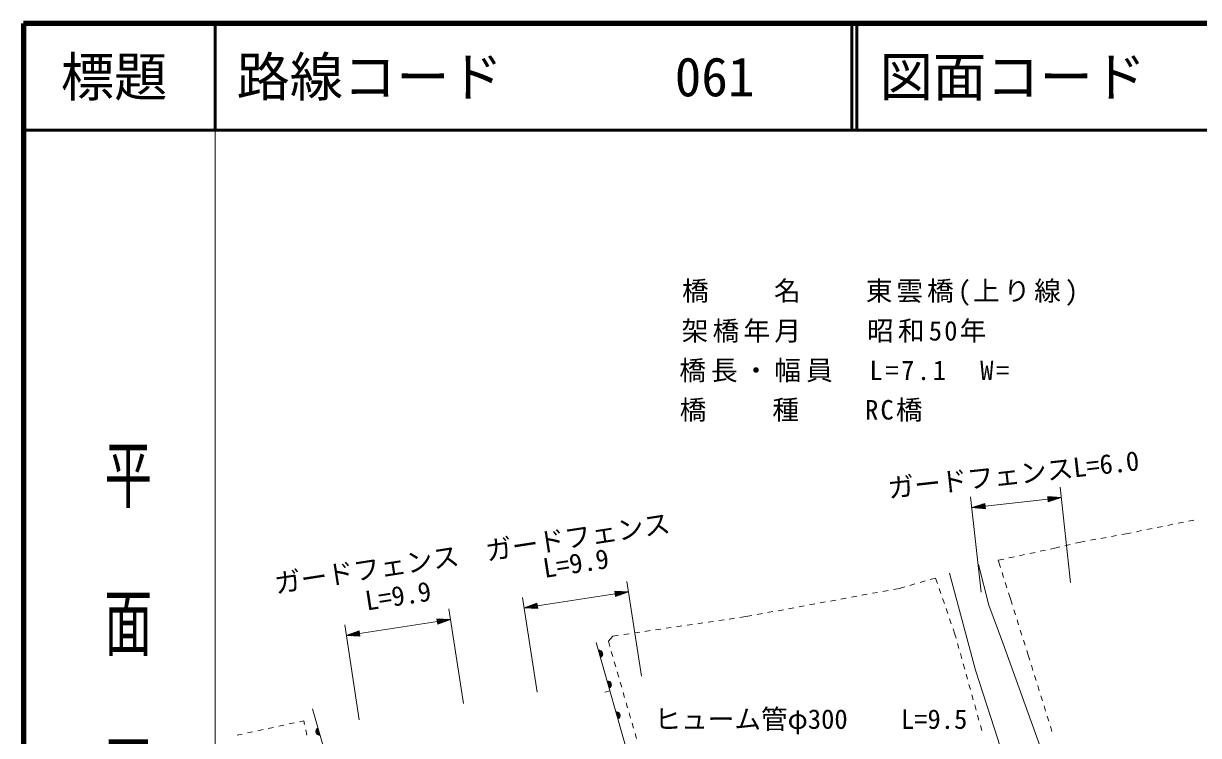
# Model space of a CAD drawing. Units: millimetres, scale not verified. Extents: x 40000 to 680000, y 20000 to 380000.
# Drawn here: x 40000 to 150310, y 313183 to 380000 of the extents above; entities that cross this region are included whole.
import ezdxf
from ezdxf.enums import TextEntityAlignment as Align

# ---------------------------------------------------------------- set-up
doc = ezdxf.new("R2010")
doc.units = ezdxf.units.MM
doc.header["$LTSCALE"] = 1000
for name, color, linetype, lineweight in [('M-BGD', 7, 'Continuous', 13), ('M-STR-HTXT', 7, 'Continuous', 13), ('M-TTL', 2, 'Continuous', 140), ('M-TTL-BAND', 7, 'Continuous', 13), ('M-TTL-LINE', 7, 'Continuous', 50)]:
    doc.layers.add(name, color=color, linetype=linetype, lineweight=lineweight)
doc.layers.add('M-TTL-TXT', color=7, linetype='Continuous')
doc.styles.add('@ＭＳ ゴシック', font='')
doc.styles.add('ＭＳ ゴシック', font='')
doc.styles.get('@ＭＳ ゴシック').set_extended_font_data('@MS Gothic')
doc.styles.get('ＭＳ ゴシック').set_extended_font_data('MS Gothic')

msp = doc.modelspace()

# ---------------------------------------------------------------- linework, layer by layer
at = {"layer": 'M-BGD'}
for p, q in [((148889, 333201), (148399, 333102)), ((149869, 333400), (149379, 333301)), ((143710, 332151), (143117, 332043)), ((143989, 332208), (143710, 332151)), ((144969, 332406), (144479, 332307)), ((145949, 332605), (145459, 332506)), ((146929, 332804), (146439, 332704)), ((147909, 333003), (147419, 332903)), ((138262, 331111), (137776, 330994)), ((139082, 331308), (138748, 331227)), ((139674, 331416), (139082, 331308)), ((140658, 331595), (140166, 331505)), ((141642, 331774), (141150, 331685)), ((142625, 331953), (142134, 331864)), ((133007, 329952), (132518, 329848)), ((133984, 330161), (133495, 330057)), ((134962, 330370), (134473, 330266)), ((135940, 330579), (135451, 330475)), ((136956, 330796), (136429, 330684)), ((137289, 330877), (136956, 330796)), ((132029, 329743), (131502, 329630)), ((131502, 329630), (131716, 328956)), ((124653, 327685), (124172, 327547)), ((125618, 327962), (125133, 327823)), ((125795, 327451), (125618, 327962)), ((131867, 328480), (132018, 328003)), ((120188, 326615), (119696, 326525)), ((121172, 326796), (120680, 326705)), ((122245, 326993), (121663, 326886)), ((122730, 327133), (122245, 326993)), ((123691, 327409), (123211, 327271)), ((126123, 326506), (125959, 326978)), ((132170, 327526), (132321, 327050)), ((132472, 326573), (132686, 325899)), ((114287, 325530), (113795, 325440)), ((115271, 325711), (114779, 325621)), ((116254, 325892), (115762, 325801)), ((117238, 326073), (116746, 325982)), ((118221, 326253), (117729, 326163)), ((119205, 326434), (118713, 326344)), ((126451, 325561), (126287, 326033)), ((132686, 325899), (132824, 325461)), ((107804, 324338), (107250, 324257)), ((108386, 324445), (107804, 324338)), ((109370, 324626), (108878, 324536)), ((110353, 324807), (109861, 324716)), ((111337, 324988), (110845, 324897)), ((112320, 325169), (111828, 325078)), ((113304, 325349), (112812, 325259)), ((126779, 324616), (126615, 325089)), ((132975, 324984), (133126, 324508)), ((100819, 323315), (100324, 323242)), ((101809, 323460), (101314, 323387)), ((102798, 323605), (102303, 323532)), ((103787, 323750), (103293, 323677)), ((104777, 323895), (104282, 323822)), ((105766, 324040), (105272, 323967)), ((106756, 324185), (106261, 324112)), ((127106, 323672), (126943, 324144)), ((133276, 324031), (133427, 323554)), ((95318, 322508), (94906, 322024)), ((95872, 322590), (95318, 322508)), ((96861, 322735), (96367, 322662)), ((97851, 322880), (97356, 322807)), ((98840, 323025), (98346, 322952)), ((99830, 323170), (99335, 323097)), ((127448, 322688), (127270, 323199)), ((127553, 322312), (127448, 322688)), ((133578, 323077), (133728, 322601)), ((133879, 322124), (134030, 321647)), ((102181, 292327), (93775, 321898)), ((94906, 322024), (95045, 321545)), ((95184, 321065), (95323, 320585)), ((127821, 321349), (127687, 321830)), ((134180, 321170), (134319, 320732)), ((95462, 320104), (95602, 319624)), ((128090, 320385), (127956, 320867)), ((128359, 319422), (128224, 319904)), ((134319, 320732), (134469, 320252)), ((95741, 319144), (95880, 318664)), ((128628, 318459), (128493, 318941)), ((134618, 319774), (134767, 319297)), ((134916, 318820), (135065, 318343)), ((96020, 318184), (96159, 317703)), ((128896, 317496), (128762, 317977)), ((135214, 317865), (135363, 317388)), ((94579, 317241), (95060, 317378)), ((96298, 317223), (96437, 316743)), ((129165, 316533), (129031, 317014)), ((135512, 316911), (135660, 316433)), ((67131, 315674), (75118, 287934)), ((96577, 316263), (96716, 315783)), ((129434, 315569), (129299, 316051)), ((135809, 315956), (135958, 315479)), ((66306, 314561), (65912, 314476)), ((66389, 314202), (66306, 314561)), ((96855, 315302), (96994, 314822)), ((129702, 314606), (129568, 315088)), ((136107, 315002), (136256, 314524)), ((60536, 313315), (60048, 313209)), ((61514, 313526), (61025, 313420)), ((62491, 313737), (62003, 313631)), ((63469, 313948), (62980, 313843)), ((64446, 314159), (63958, 314054)), ((65424, 314371), (64935, 314265)), ((66614, 313228), (66502, 313715)), ((97134, 314342), (97273, 313862)), ((97412, 313382), (97552, 312901)), ((129971, 313643), (129837, 314124)), ((136405, 314047), (136554, 313570))]:
    msp.add_line(p, q, dxfattribs=at)
for points in [[(140984, 296700), (140167, 300317), (139216, 301537), (138409, 303331), (135574, 311817), (131951, 321863), (130623, 325415), (129654, 329218)], [(126928, 328428), (129367, 319315), (131502, 312731), (133762, 305197), (135467, 300299), (136386, 295977)]]:
    msp.add_lwpolyline(points, dxfattribs=at)
for centre, radius, start, end in [((94022, 320832), 354, 294.6652, 97.07038), ((94022, 320832), 283, 296.88924, 94.84634), ((94022, 320832), 212, 300.63556, 91.10001), ((94022, 320832), 142, 308.34729, 83.38828), ((94022, 320832), 100, 318.66496, 73.07062), ((94842, 317947), 354, 294.6652, 97.07038), ((94842, 317947), 283, 296.88924, 94.84634), ((94842, 317947), 212, 300.63556, 91.10001), ((94842, 317947), 142, 308.34729, 83.38828), ((94842, 317947), 100, 318.66496, 73.07062), ((95663, 315061), 354, 294.6652, 97.07038), ((95663, 315061), 283, 296.88924, 94.84634), ((95663, 315061), 212, 300.63556, 91.10001), ((95663, 315061), 142, 308.34729, 83.38828), ((95663, 315061), 100, 318.66496, 73.07062), ((67796, 313559), 354, 114.85983, 277.26501), ((67796, 313559), 283, 117.08387, 275.04097), ((67796, 313559), 212, 120.8302, 271.29465), ((67796, 313559), 142, 128.54193, 263.58292), ((67796, 313559), 100, 138.85959, 253.26525)]:
    msp.add_arc(centre, radius, start, end, dxfattribs=at)
at = {"layer": 'M-STR-HTXT'}
for p, q in [((138309, 327555), (137315, 336500)), ((129913, 326622), (128919, 335567)), ((130272, 334711), (136183, 335368)), ((137426, 335506), (136156, 335616)), ((136156, 335616), (136211, 335119)), ((136410, 335594), (136161, 335567)), ((136167, 335517), (136664, 335572)), ((136918, 335550), (136172, 335467)), ((136178, 335418), (137172, 335528)), ((137426, 335506), (136183, 335368)), ((136189, 335318), (137183, 335429)), ((136940, 335351), (136194, 335269)), ((137426, 335506), (136211, 335119)), ((129030, 334573), (130245, 334960)), ((129030, 334573), (130272, 334711)), ((129030, 334573), (130300, 334463)), ((130267, 334761), (129273, 334650)), ((130278, 334661), (129284, 334551)), ((129516, 334728), (130261, 334811)), ((129538, 334529), (130283, 334612)), ((130256, 334860), (129759, 334805)), ((130289, 334562), (129792, 334507)), ((130002, 334882), (130250, 334910)), ((130046, 334485), (130294, 334512)), ((130300, 334463), (130245, 334960)), ((136200, 335219), (136697, 335274)), ((136454, 335197), (136205, 335169)), ((98004, 318753), (96630, 327648)), ((96783, 326660), (95510, 326716)), ((95510, 326716), (95586, 326222)), ((95764, 326705), (95517, 326666)), ((95525, 326617), (96019, 326693)), ((96274, 326682), (95532, 326568)), ((95540, 326518), (96528, 326671)), ((96783, 326660), (95548, 326469)), ((95555, 326419), (96544, 326572)), ((96783, 326660), (95586, 326222)), ((88220, 317242), (86846, 326137)), ((86999, 325148), (88196, 325586)), ((87478, 325323), (88219, 325438)), ((88212, 325487), (87717, 325411)), ((87957, 325499), (88204, 325537)), ((88273, 325092), (88196, 325586)), ((88234, 325339), (95548, 326469)), ((96304, 326484), (95563, 326370)), ((95571, 326321), (96065, 326397)), ((95825, 326309), (95578, 326271)), ((81310, 316174), (79936, 325069)), ((86999, 325148), (88234, 325339)), ((86999, 325148), (88273, 325092)), ((88227, 325388), (87239, 325236)), ((88242, 325290), (87254, 325137)), ((87508, 325126), (88250, 325240)), ((88257, 325191), (87763, 325114)), ((88018, 325103), (88265, 325141)), ((71526, 314663), (70152, 323558)), ((71540, 322760), (78853, 323890)), ((80088, 324081), (78815, 324137)), ((78815, 324137), (78891, 323643)), ((79070, 324126), (78823, 324088)), ((78830, 324038), (79324, 324114)), ((79579, 324103), (78838, 323989)), ((78845, 323939), (79834, 324092)), ((80088, 324081), (78853, 323890)), ((78861, 323840), (79849, 323993)), ((79610, 323906), (78868, 323791)), ((78876, 323742), (79370, 323818)), ((79131, 323730), (78884, 323692)), ((80088, 324081), (78891, 323643)), ((70304, 322569), (71502, 323007)), ((70304, 322569), (71540, 322760)), ((70304, 322569), (71578, 322513)), ((71532, 322810), (70544, 322657)), ((71547, 322711), (70559, 322558)), ((70783, 322745), (71525, 322859)), ((70814, 322547), (71555, 322661)), ((71517, 322908), (71023, 322832)), ((71563, 322612), (71069, 322536)), ((71262, 322920), (71509, 322958)), ((71323, 322524), (71570, 322563)), ((71578, 322513), (71502, 323007))]:
    msp.add_line(p, q, dxfattribs=at)
at = {"layer": 'M-TTL'}
for p, q in [((40000, 380000), (40000, 20000)), ((680000, 380000), (40000, 380000))]:
    msp.add_line(p, q, dxfattribs=at)
at = {"layer": 'M-TTL-BAND'}
msp.add_line((58000, 370000), (58000, 20000), dxfattribs=at)
at = {"layer": 'M-TTL-LINE'}
for p, q in [((58000, 380000), (58000, 370000)), ((117750, 380000), (117750, 370000)), ((118250, 380000), (118250, 370000)), ((40000, 370000), (680000, 370000))]:
    msp.add_line(p, q, dxfattribs=at)

# ---------------------------------------------------------------- texts
at = {"layer": 'M-STR-HTXT', "style": 'ＭＳ ゴシック'}
for s, rotation, p in [('ガードフェンスL=6.0', 6.34, (133095, 336232)), ('ガードフェンス', 8.781, (92253, 330371)), ('ガードフェンス', 8.781, (72439, 327310)), ('L=9.9', 8.781, (92082, 327900)), ('L=9.9', 8.781, (75387, 324839))]:
    msp.add_text(s, height=1833, rotation=rotation, dxfattribs=at).set_placement(p, align=Align.BOTTOM_CENTER)
msp.add_text('ヒューム管φ300\u3000\u3000L=9.5', height=1833, dxfattribs=at).set_placement((113922, 313254), align=Align.BOTTOM_CENTER)
at = {"layer": 'M-STR-HTXT', "char_height": 1833, "attachment_point": 7, "style": 'ＭＳ ゴシック'}
for s, insert in [('\\T1.15;橋\u3000\u3000名\u3000\u3000東雲橋(上り線)', (101829, 353504)), ('\\T1.16;架橋年月\u3000\u3000昭和50年', (101789, 350043)), ('\\T1.19;橋長・幅員\u3000L=7.1\u3000W=\u3000', (101570, 346328)), ('\\T1.16;橋\u3000\u3000種\u3000\u3000RC橋', (101603, 342632))]:
    msp.add_mtext(s, dxfattribs=dict(at, insert=insert))
at = {"layer": 'M-TTL-BAND', "style": '@ＭＳ ゴシック', "width": 1.55}
msp.add_text('平  面  図', height=3290, rotation=270, dxfattribs=at).set_placement((49777, 306475), align=Align.MIDDLE_RIGHT)
at = {"layer": 'M-TTL-TXT', "style": 'ＭＳ ゴシック'}
msp.add_text('標題', height=3666, dxfattribs=at).set_placement((48500, 375000), align=Align.MIDDLE_CENTER)
for s, p in [('路線コード', (60000, 375000)), ('061', (101142, 375000)), ('図面コード', (120380, 375000))]:
    msp.add_text(s, height=3666, dxfattribs=at).set_placement(p, align=Align.MIDDLE_LEFT)

doc.saveas('drawing.dxf')
